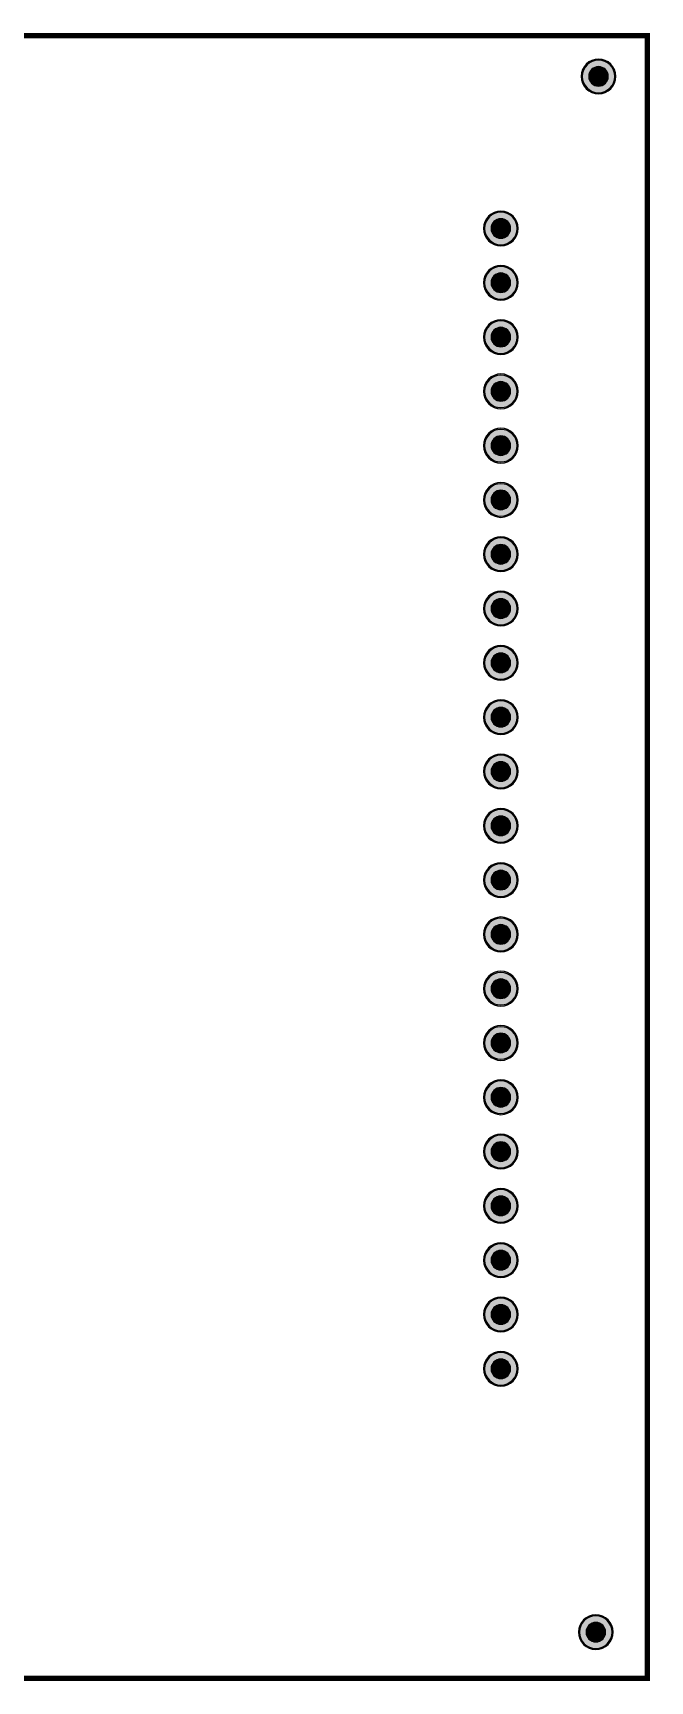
# Model space of a CAD drawing. Header units: millimetres. Extents: x -49.8 to 36.4, y -80.6 to -3.6.
# Drawn here: x 7.6 to 36.4, y -80.6 to -3.6 of the extents above; entities that cross this region are included whole.
import ezdxf

# ---------------------------------------------------------------- set-up
doc = ezdxf.new("R2010")
doc.units = ezdxf.units.MM
doc.header["$MEASUREMENT"] = 0
for name, color, linetype, true_color in [('Board-Outline-Layer', 7, 'Continuous', 0xff00ff), ('Bottom-Layer', 7, 'Continuous', 0x0000ff), ('Bottom-Paste-Mask-Layer', 7, 'Continuous', 0x800000), ('Bottom-Solder-Mask-Layer', 7, 'Continuous', 0xaa00ff), ('Hole-Layer', 7, 'Continuous', 0x222222), ('Multi-Layer', 7, 'Continuous', 0xc0c0c0), ('Top-Layer', 7, 'Continuous', 0xff0000), ('Top-Paste-Mask-Layer', 7, 'Continuous', 0x808080), ('Top-Solder-Mask-Layer', 7, 'Continuous', 0x800080)]:
    doc.layers.add(name, color=color, linetype=linetype, true_color=true_color)

msp = doc.modelspace()

# ---------------------------------------------------------------- hatches: boundary and pattern name
at = {"layer": 'Bottom-Layer'}
for points in [[(33.274, -5.588, 1), (34.798, -5.588, 1)], [(28.702, -12.7, 1), (30.226, -12.7, 1)], [(28.702, -15.24, 1), (30.226, -15.24, 1)], [(28.702, -17.78, 1), (30.226, -17.78, 1)], [(28.702, -20.32, 1), (30.226, -20.32, 1)], [(28.702, -22.86, 1), (30.226, -22.86, 1)], [(28.702, -25.4, 1), (30.226, -25.4, 1)], [(28.702, -27.94, 1), (30.226, -27.94, 1)], [(28.702, -30.48, 1), (30.226, -30.48, 1)], [(28.702, -33.02, 1), (30.226, -33.02, 1)], [(28.702, -35.56, 1), (30.226, -35.56, 1)], [(28.702, -38.1, 1), (30.226, -38.1, 1)], [(28.702, -40.64, 1), (30.226, -40.64, 1)], [(28.702, -43.18, 1), (30.226, -43.18, 1)], [(28.702, -45.72, 1), (30.226, -45.72, 1)], [(28.702, -48.26, 1), (30.226, -48.26, 1)], [(28.702, -50.8, 1), (30.226, -50.8, 1)], [(28.702, -53.34, 1), (30.226, -53.34, 1)], [(28.702, -55.88, 1), (30.226, -55.88, 1)], [(28.702, -58.42, 1), (30.226, -58.42, 1)], [(28.702, -60.96, 1), (30.226, -60.96, 1)], [(28.702, -63.5, 1), (30.226, -63.5, 1)], [(28.702, -66.04, 1), (30.226, -66.04, 1)], [(33.147, -78.359, 1), (34.671, -78.359, 1)]]:
    msp.add_hatch(color=256, dxfattribs=at).paths.add_polyline_path(points)
at = {"layer": 'Bottom-Paste-Mask-Layer'}
for points in [[(33.274, -5.588, 1), (34.798, -5.588, 1)], [(28.702, -12.7, 1), (30.226, -12.7, 1)], [(28.702, -15.24, 1), (30.226, -15.24, 1)], [(28.702, -17.78, 1), (30.226, -17.78, 1)], [(28.702, -20.32, 1), (30.226, -20.32, 1)], [(28.702, -22.86, 1), (30.226, -22.86, 1)], [(28.702, -25.4, 1), (30.226, -25.4, 1)], [(28.702, -27.94, 1), (30.226, -27.94, 1)], [(28.702, -30.48, 1), (30.226, -30.48, 1)], [(28.702, -33.02, 1), (30.226, -33.02, 1)], [(28.702, -35.56, 1), (30.226, -35.56, 1)], [(28.702, -38.1, 1), (30.226, -38.1, 1)], [(28.702, -40.64, 1), (30.226, -40.64, 1)], [(28.702, -43.18, 1), (30.226, -43.18, 1)], [(28.702, -45.72, 1), (30.226, -45.72, 1)], [(28.702, -48.26, 1), (30.226, -48.26, 1)], [(28.702, -50.8, 1), (30.226, -50.8, 1)], [(28.702, -53.34, 1), (30.226, -53.34, 1)], [(28.702, -55.88, 1), (30.226, -55.88, 1)], [(28.702, -58.42, 1), (30.226, -58.42, 1)], [(28.702, -60.96, 1), (30.226, -60.96, 1)], [(28.702, -63.5, 1), (30.226, -63.5, 1)], [(28.702, -66.04, 1), (30.226, -66.04, 1)], [(33.147, -78.359, 1), (34.671, -78.359, 1)]]:
    msp.add_hatch(color=256, dxfattribs=at).paths.add_polyline_path(points)
at = {"layer": 'Bottom-Solder-Mask-Layer'}
for points in [[(33.223, -5.588, 1), (34.849, -5.588, 1)], [(28.651, -12.7, 1), (30.277, -12.7, 1)], [(28.651, -15.24, 1), (30.277, -15.24, 1)], [(28.651, -17.78, 1), (30.277, -17.78, 1)], [(28.651, -20.32, 1), (30.277, -20.32, 1)], [(28.651, -22.86, 1), (30.277, -22.86, 1)], [(28.651, -25.4, 1), (30.277, -25.4, 1)], [(28.651, -27.94, 1), (30.277, -27.94, 1)], [(28.651, -30.48, 1), (30.277, -30.48, 1)], [(28.651, -33.02, 1), (30.277, -33.02, 1)], [(28.651, -35.56, 1), (30.277, -35.56, 1)], [(28.651, -38.1, 1), (30.277, -38.1, 1)], [(28.651, -40.64, 1), (30.277, -40.64, 1)], [(28.651, -43.18, 1), (30.277, -43.18, 1)], [(28.651, -45.72, 1), (30.277, -45.72, 1)], [(28.651, -48.26, 1), (30.277, -48.26, 1)], [(28.651, -50.8, 1), (30.277, -50.8, 1)], [(28.651, -53.34, 1), (30.277, -53.34, 1)], [(28.651, -55.88, 1), (30.277, -55.88, 1)], [(28.651, -58.42, 1), (30.277, -58.42, 1)], [(28.651, -60.96, 1), (30.277, -60.96, 1)], [(28.651, -63.5, 1), (30.277, -63.5, 1)], [(28.651, -66.04, 1), (30.277, -66.04, 1)], [(33.096, -78.359, 1), (34.722, -78.359, 1)]]:
    msp.add_hatch(color=256, dxfattribs=at).paths.add_polyline_path(points)
at = {"layer": 'Hole-Layer'}
for points in [[(33.579, -5.588, 1), (34.493, -5.588, 1)], [(29.007, -12.7, 1), (29.921, -12.7, 1)], [(29.007, -15.24, 1), (29.921, -15.24, 1)], [(29.007, -17.78, 1), (29.921, -17.78, 1)], [(29.007, -20.32, 1), (29.921, -20.32, 1)], [(29.007, -22.86, 1), (29.921, -22.86, 1)], [(29.007, -25.4, 1), (29.921, -25.4, 1)], [(29.007, -27.94, 1), (29.921, -27.94, 1)], [(29.007, -30.48, 1), (29.921, -30.48, 1)], [(29.007, -33.02, 1), (29.921, -33.02, 1)], [(29.007, -35.56, 1), (29.921, -35.56, 1)], [(29.007, -38.1, 1), (29.921, -38.1, 1)], [(29.007, -40.64, 1), (29.921, -40.64, 1)], [(29.007, -43.18, 1), (29.921, -43.18, 1)], [(29.007, -45.72, 1), (29.921, -45.72, 1)], [(29.007, -48.26, 1), (29.921, -48.26, 1)], [(29.007, -50.8, 1), (29.921, -50.8, 1)], [(29.007, -53.34, 1), (29.921, -53.34, 1)], [(29.007, -55.88, 1), (29.921, -55.88, 1)], [(29.007, -58.42, 1), (29.921, -58.42, 1)], [(29.007, -60.96, 1), (29.921, -60.96, 1)], [(29.007, -63.5, 1), (29.921, -63.5, 1)], [(29.007, -66.04, 1), (29.921, -66.04, 1)], [(33.452, -78.359, 1), (34.366, -78.359, 1)]]:
    msp.add_hatch(color=256, dxfattribs=at).paths.add_polyline_path(points)
at = {"layer": 'Multi-Layer'}
for points in [[(33.274, -5.588, 1), (34.798, -5.588, 1)], [(33.274, -5.588, 1), (34.798, -5.588, 1)], [(33.274, -5.588, 1), (34.798, -5.588, 1)], [(28.702, -12.7, 1), (30.226, -12.7, 1)], [(28.702, -12.7, 1), (30.226, -12.7, 1)], [(28.702, -12.7, 1), (30.226, -12.7, 1)], [(28.702, -15.24, 1), (30.226, -15.24, 1)], [(28.702, -15.24, 1), (30.226, -15.24, 1)], [(28.702, -15.24, 1), (30.226, -15.24, 1)], [(28.702, -17.78, 1), (30.226, -17.78, 1)], [(28.702, -17.78, 1), (30.226, -17.78, 1)], [(28.702, -17.78, 1), (30.226, -17.78, 1)], [(28.702, -20.32, 1), (30.226, -20.32, 1)], [(28.702, -20.32, 1), (30.226, -20.32, 1)], [(28.702, -20.32, 1), (30.226, -20.32, 1)], [(28.702, -22.86, 1), (30.226, -22.86, 1)], [(28.702, -22.86, 1), (30.226, -22.86, 1)], [(28.702, -22.86, 1), (30.226, -22.86, 1)], [(28.702, -25.4, 1), (30.226, -25.4, 1)], [(28.702, -25.4, 1), (30.226, -25.4, 1)], [(28.702, -25.4, 1), (30.226, -25.4, 1)], [(28.702, -27.94, 1), (30.226, -27.94, 1)], [(28.702, -27.94, 1), (30.226, -27.94, 1)], [(28.702, -27.94, 1), (30.226, -27.94, 1)], [(28.702, -30.48, 1), (30.226, -30.48, 1)], [(28.702, -30.48, 1), (30.226, -30.48, 1)], [(28.702, -30.48, 1), (30.226, -30.48, 1)], [(28.702, -33.02, 1), (30.226, -33.02, 1)], [(28.702, -33.02, 1), (30.226, -33.02, 1)], [(28.702, -33.02, 1), (30.226, -33.02, 1)], [(28.702, -35.56, 1), (30.226, -35.56, 1)], [(28.702, -35.56, 1), (30.226, -35.56, 1)], [(28.702, -35.56, 1), (30.226, -35.56, 1)], [(28.702, -38.1, 1), (30.226, -38.1, 1)], [(28.702, -38.1, 1), (30.226, -38.1, 1)], [(28.702, -38.1, 1), (30.226, -38.1, 1)], [(28.702, -40.64, 1), (30.226, -40.64, 1)], [(28.702, -40.64, 1), (30.226, -40.64, 1)], [(28.702, -40.64, 1), (30.226, -40.64, 1)], [(28.702, -43.18, 1), (30.226, -43.18, 1)], [(28.702, -43.18, 1), (30.226, -43.18, 1)], [(28.702, -43.18, 1), (30.226, -43.18, 1)], [(28.702, -45.72, 1), (30.226, -45.72, 1)], [(28.702, -45.72, 1), (30.226, -45.72, 1)], [(28.702, -45.72, 1), (30.226, -45.72, 1)], [(28.702, -48.26, 1), (30.226, -48.26, 1)], [(28.702, -48.26, 1), (30.226, -48.26, 1)], [(28.702, -48.26, 1), (30.226, -48.26, 1)], [(28.702, -50.8, 1), (30.226, -50.8, 1)], [(28.702, -50.8, 1), (30.226, -50.8, 1)], [(28.702, -50.8, 1), (30.226, -50.8, 1)], [(28.702, -53.34, 1), (30.226, -53.34, 1)], [(28.702, -53.34, 1), (30.226, -53.34, 1)], [(28.702, -53.34, 1), (30.226, -53.34, 1)], [(28.702, -55.88, 1), (30.226, -55.88, 1)], [(28.702, -55.88, 1), (30.226, -55.88, 1)], [(28.702, -55.88, 1), (30.226, -55.88, 1)], [(28.702, -58.42, 1), (30.226, -58.42, 1)], [(28.702, -58.42, 1), (30.226, -58.42, 1)], [(28.702, -58.42, 1), (30.226, -58.42, 1)], [(28.702, -60.96, 1), (30.226, -60.96, 1)], [(28.702, -60.96, 1), (30.226, -60.96, 1)], [(28.702, -60.96, 1), (30.226, -60.96, 1)], [(28.702, -63.5, 1), (30.226, -63.5, 1)], [(28.702, -63.5, 1), (30.226, -63.5, 1)], [(28.702, -63.5, 1), (30.226, -63.5, 1)], [(28.702, -66.04, 1), (30.226, -66.04, 1)], [(28.702, -66.04, 1), (30.226, -66.04, 1)], [(28.702, -66.04, 1), (30.226, -66.04, 1)], [(33.147, -78.359, 1), (34.671, -78.359, 1)], [(33.147, -78.359, 1), (34.671, -78.359, 1)], [(33.147, -78.359, 1), (34.671, -78.359, 1)]]:
    msp.add_hatch(color=256, dxfattribs=at).paths.add_polyline_path(points)
at = {"layer": 'Top-Layer'}
for points in [[(33.274, -5.588, 1), (34.798, -5.588, 1)], [(28.702, -12.7, 1), (30.226, -12.7, 1)], [(28.702, -15.24, 1), (30.226, -15.24, 1)], [(28.702, -17.78, 1), (30.226, -17.78, 1)], [(28.702, -20.32, 1), (30.226, -20.32, 1)], [(28.702, -22.86, 1), (30.226, -22.86, 1)], [(28.702, -25.4, 1), (30.226, -25.4, 1)], [(28.702, -27.94, 1), (30.226, -27.94, 1)], [(28.702, -30.48, 1), (30.226, -30.48, 1)], [(28.702, -33.02, 1), (30.226, -33.02, 1)], [(28.702, -35.56, 1), (30.226, -35.56, 1)], [(28.702, -38.1, 1), (30.226, -38.1, 1)], [(28.702, -40.64, 1), (30.226, -40.64, 1)], [(28.702, -43.18, 1), (30.226, -43.18, 1)], [(28.702, -45.72, 1), (30.226, -45.72, 1)], [(28.702, -48.26, 1), (30.226, -48.26, 1)], [(28.702, -50.8, 1), (30.226, -50.8, 1)], [(28.702, -53.34, 1), (30.226, -53.34, 1)], [(28.702, -55.88, 1), (30.226, -55.88, 1)], [(28.702, -58.42, 1), (30.226, -58.42, 1)], [(28.702, -60.96, 1), (30.226, -60.96, 1)], [(28.702, -63.5, 1), (30.226, -63.5, 1)], [(28.702, -66.04, 1), (30.226, -66.04, 1)], [(33.147, -78.359, 1), (34.671, -78.359, 1)]]:
    msp.add_hatch(color=256, dxfattribs=at).paths.add_polyline_path(points)
at = {"layer": 'Top-Paste-Mask-Layer'}
for points in [[(33.274, -5.588, 1), (34.798, -5.588, 1)], [(28.702, -12.7, 1), (30.226, -12.7, 1)], [(28.702, -15.24, 1), (30.226, -15.24, 1)], [(28.702, -17.78, 1), (30.226, -17.78, 1)], [(28.702, -20.32, 1), (30.226, -20.32, 1)], [(28.702, -22.86, 1), (30.226, -22.86, 1)], [(28.702, -25.4, 1), (30.226, -25.4, 1)], [(28.702, -27.94, 1), (30.226, -27.94, 1)], [(28.702, -30.48, 1), (30.226, -30.48, 1)], [(28.702, -33.02, 1), (30.226, -33.02, 1)], [(28.702, -35.56, 1), (30.226, -35.56, 1)], [(28.702, -38.1, 1), (30.226, -38.1, 1)], [(28.702, -40.64, 1), (30.226, -40.64, 1)], [(28.702, -43.18, 1), (30.226, -43.18, 1)], [(28.702, -45.72, 1), (30.226, -45.72, 1)], [(28.702, -48.26, 1), (30.226, -48.26, 1)], [(28.702, -50.8, 1), (30.226, -50.8, 1)], [(28.702, -53.34, 1), (30.226, -53.34, 1)], [(28.702, -55.88, 1), (30.226, -55.88, 1)], [(28.702, -58.42, 1), (30.226, -58.42, 1)], [(28.702, -60.96, 1), (30.226, -60.96, 1)], [(28.702, -63.5, 1), (30.226, -63.5, 1)], [(28.702, -66.04, 1), (30.226, -66.04, 1)], [(33.147, -78.359, 1), (34.671, -78.359, 1)]]:
    msp.add_hatch(color=256, dxfattribs=at).paths.add_polyline_path(points)
at = {"layer": 'Top-Solder-Mask-Layer'}
for points in [[(33.223, -5.588, 1), (34.849, -5.588, 1)], [(28.651, -12.7, 1), (30.277, -12.7, 1)], [(28.651, -15.24, 1), (30.277, -15.24, 1)], [(28.651, -17.78, 1), (30.277, -17.78, 1)], [(28.651, -20.32, 1), (30.277, -20.32, 1)], [(28.651, -22.86, 1), (30.277, -22.86, 1)], [(28.651, -25.4, 1), (30.277, -25.4, 1)], [(28.651, -27.94, 1), (30.277, -27.94, 1)], [(28.651, -30.48, 1), (30.277, -30.48, 1)], [(28.651, -33.02, 1), (30.277, -33.02, 1)], [(28.651, -35.56, 1), (30.277, -35.56, 1)], [(28.651, -38.1, 1), (30.277, -38.1, 1)], [(28.651, -40.64, 1), (30.277, -40.64, 1)], [(28.651, -43.18, 1), (30.277, -43.18, 1)], [(28.651, -45.72, 1), (30.277, -45.72, 1)], [(28.651, -48.26, 1), (30.277, -48.26, 1)], [(28.651, -50.8, 1), (30.277, -50.8, 1)], [(28.651, -53.34, 1), (30.277, -53.34, 1)], [(28.651, -55.88, 1), (30.277, -55.88, 1)], [(28.651, -58.42, 1), (30.277, -58.42, 1)], [(28.651, -60.96, 1), (30.277, -60.96, 1)], [(28.651, -63.5, 1), (30.277, -63.5, 1)], [(28.651, -66.04, 1), (30.277, -66.04, 1)], [(33.096, -78.359, 1), (34.722, -78.359, 1)]]:
    msp.add_hatch(color=256, dxfattribs=at).paths.add_polyline_path(points)

# ---------------------------------------------------------------- linework, layer by layer
at = {"layer": 'Board-Outline-Layer', "const_width": 0.254}
msp.add_lwpolyline([(-49.657, -80.518), (-49.657, -3.683), (36.322, -3.683), (36.322, -80.518)], close=True, dxfattribs=at)
at = {"layer": 'Bottom-Layer'}
for points in [[(33.274, -5.588, 1), (34.798, -5.588, 1)], [(28.702, -12.7, 1), (30.226, -12.7, 1)], [(28.702, -15.24, 1), (30.226, -15.24, 1)], [(28.702, -17.78, 1), (30.226, -17.78, 1)], [(28.702, -20.32, 1), (30.226, -20.32, 1)], [(28.702, -22.86, 1), (30.226, -22.86, 1)], [(28.702, -25.4, 1), (30.226, -25.4, 1)], [(28.702, -27.94, 1), (30.226, -27.94, 1)], [(28.702, -30.48, 1), (30.226, -30.48, 1)], [(28.702, -33.02, 1), (30.226, -33.02, 1)], [(28.702, -35.56, 1), (30.226, -35.56, 1)], [(28.702, -38.1, 1), (30.226, -38.1, 1)], [(28.702, -40.64, 1), (30.226, -40.64, 1)], [(28.702, -43.18, 1), (30.226, -43.18, 1)], [(28.702, -45.72, 1), (30.226, -45.72, 1)], [(28.702, -48.26, 1), (30.226, -48.26, 1)], [(28.702, -50.8, 1), (30.226, -50.8, 1)], [(28.702, -53.34, 1), (30.226, -53.34, 1)], [(28.702, -55.88, 1), (30.226, -55.88, 1)], [(28.702, -58.42, 1), (30.226, -58.42, 1)], [(28.702, -60.96, 1), (30.226, -60.96, 1)], [(28.702, -63.5, 1), (30.226, -63.5, 1)], [(28.702, -66.04, 1), (30.226, -66.04, 1)], [(33.147, -78.359, 1), (34.671, -78.359, 1)]]:
    msp.add_lwpolyline(points, format="xyb", close=True, dxfattribs=at)
at = {"layer": 'Bottom-Paste-Mask-Layer'}
for points in [[(33.274, -5.588, 1), (34.798, -5.588, 1)], [(28.702, -12.7, 1), (30.226, -12.7, 1)], [(28.702, -15.24, 1), (30.226, -15.24, 1)], [(28.702, -17.78, 1), (30.226, -17.78, 1)], [(28.702, -20.32, 1), (30.226, -20.32, 1)], [(28.702, -22.86, 1), (30.226, -22.86, 1)], [(28.702, -25.4, 1), (30.226, -25.4, 1)], [(28.702, -27.94, 1), (30.226, -27.94, 1)], [(28.702, -30.48, 1), (30.226, -30.48, 1)], [(28.702, -33.02, 1), (30.226, -33.02, 1)], [(28.702, -35.56, 1), (30.226, -35.56, 1)], [(28.702, -38.1, 1), (30.226, -38.1, 1)], [(28.702, -40.64, 1), (30.226, -40.64, 1)], [(28.702, -43.18, 1), (30.226, -43.18, 1)], [(28.702, -45.72, 1), (30.226, -45.72, 1)], [(28.702, -48.26, 1), (30.226, -48.26, 1)], [(28.702, -50.8, 1), (30.226, -50.8, 1)], [(28.702, -53.34, 1), (30.226, -53.34, 1)], [(28.702, -55.88, 1), (30.226, -55.88, 1)], [(28.702, -58.42, 1), (30.226, -58.42, 1)], [(28.702, -60.96, 1), (30.226, -60.96, 1)], [(28.702, -63.5, 1), (30.226, -63.5, 1)], [(28.702, -66.04, 1), (30.226, -66.04, 1)], [(33.147, -78.359, 1), (34.671, -78.359, 1)]]:
    msp.add_lwpolyline(points, format="xyb", close=True, dxfattribs=at)
at = {"layer": 'Bottom-Solder-Mask-Layer'}
for points in [[(33.223, -5.588, 1), (34.849, -5.588), (34.849, -5.588, 1), (33.223, -5.588)], [(33.096, -78.359, 1), (34.722, -78.359), (34.722, -78.359, 1), (33.096, -78.359)]]:
    msp.add_lwpolyline(points, format="xyb", dxfattribs=at)
for points in [[(28.651, -12.7, 1), (30.277, -12.7, 1)], [(28.651, -15.24, 1), (30.277, -15.24, 1)], [(28.651, -17.78, 1), (30.277, -17.78, 1)], [(28.651, -20.32, 1), (30.277, -20.32, 1)], [(28.651, -22.86, 1), (30.277, -22.86, 1)], [(28.651, -25.4, 1), (30.277, -25.4, 1)], [(28.651, -27.94, 1), (30.277, -27.94, 1)], [(28.651, -30.48, 1), (30.277, -30.48, 1)], [(28.651, -33.02, 1), (30.277, -33.02, 1)], [(28.651, -35.56, 1), (30.277, -35.56, 1)], [(28.651, -38.1, 1), (30.277, -38.1, 1)], [(28.651, -40.64, 1), (30.277, -40.64, 1)], [(28.651, -43.18, 1), (30.277, -43.18, 1)], [(28.651, -45.72, 1), (30.277, -45.72, 1)], [(28.651, -48.26, 1), (30.277, -48.26, 1)], [(28.651, -50.8, 1), (30.277, -50.8, 1)], [(28.651, -53.34, 1), (30.277, -53.34, 1)], [(28.651, -55.88, 1), (30.277, -55.88, 1)], [(28.651, -58.42, 1), (30.277, -58.42, 1)], [(28.651, -60.96, 1), (30.277, -60.96, 1)], [(28.651, -63.5, 1), (30.277, -63.5, 1)], [(28.651, -66.04, 1), (30.277, -66.04, 1)]]:
    msp.add_lwpolyline(points, format="xyb", close=True, dxfattribs=at)
at = {"layer": 'Hole-Layer'}
for points in [[(33.579, -5.588, 1), (34.493, -5.588, 1)], [(33.452, -78.359, 1), (34.366, -78.359, 1)]]:
    msp.add_lwpolyline(points, format="xyb", close=True, dxfattribs=at)
for points in [[(29.007, -12.7, 1), (29.921, -12.7), (29.921, -12.7, 1), (29.007, -12.7)], [(29.007, -15.24, 1), (29.921, -15.24), (29.921, -15.24, 1), (29.007, -15.24)], [(29.007, -17.78, 1), (29.921, -17.78), (29.921, -17.78, 1), (29.007, -17.78)], [(29.007, -20.32, 1), (29.921, -20.32), (29.921, -20.32, 1), (29.007, -20.32)], [(29.007, -22.86, 1), (29.921, -22.86), (29.921, -22.86, 1), (29.007, -22.86)], [(29.007, -25.4, 1), (29.921, -25.4), (29.921, -25.4, 1), (29.007, -25.4)], [(29.007, -27.94, 1), (29.921, -27.94), (29.921, -27.94, 1), (29.007, -27.94)], [(29.007, -30.48, 1), (29.921, -30.48), (29.921, -30.48, 1), (29.007, -30.48)], [(29.007, -33.02, 1), (29.921, -33.02), (29.921, -33.02, 1), (29.007, -33.02)], [(29.007, -35.56, 1), (29.921, -35.56), (29.921, -35.56, 1), (29.007, -35.56)], [(29.007, -38.1, 1), (29.921, -38.1), (29.921, -38.1, 1), (29.007, -38.1)], [(29.007, -40.64, 1), (29.921, -40.64), (29.921, -40.64, 1), (29.007, -40.64)], [(29.007, -43.18, 1), (29.921, -43.18), (29.921, -43.18, 1), (29.007, -43.18)], [(29.007, -45.72, 1), (29.921, -45.72), (29.921, -45.72, 1), (29.007, -45.72)], [(29.007, -48.26, 1), (29.921, -48.26), (29.921, -48.26, 1), (29.007, -48.26)], [(29.007, -50.8, 1), (29.921, -50.8), (29.921, -50.8, 1), (29.007, -50.8)], [(29.007, -53.34, 1), (29.921, -53.34), (29.921, -53.34, 1), (29.007, -53.34)], [(29.007, -55.88, 1), (29.921, -55.88), (29.921, -55.88, 1), (29.007, -55.88)], [(29.007, -58.42, 1), (29.921, -58.42), (29.921, -58.42, 1), (29.007, -58.42)], [(29.007, -60.96, 1), (29.921, -60.96), (29.921, -60.96, 1), (29.007, -60.96)], [(29.007, -63.5, 1), (29.921, -63.5), (29.921, -63.5, 1), (29.007, -63.5)], [(29.007, -66.04, 1), (29.921, -66.04), (29.921, -66.04, 1), (29.007, -66.04)]]:
    msp.add_lwpolyline(points, format="xyb", dxfattribs=at)
at = {"layer": 'Multi-Layer'}
for points in [[(33.274, -5.588, 1), (34.798, -5.588, 1)], [(33.274, -5.588, 1), (34.798, -5.588, 1)], [(33.274, -5.588, 1), (34.798, -5.588, 1)], [(28.702, -12.7, 1), (30.226, -12.7, 1)], [(28.702, -12.7, 1), (30.226, -12.7, 1)], [(28.702, -12.7, 1), (30.226, -12.7, 1)], [(28.702, -15.24, 1), (30.226, -15.24, 1)], [(28.702, -15.24, 1), (30.226, -15.24, 1)], [(28.702, -15.24, 1), (30.226, -15.24, 1)], [(28.702, -17.78, 1), (30.226, -17.78, 1)], [(28.702, -17.78, 1), (30.226, -17.78, 1)], [(28.702, -17.78, 1), (30.226, -17.78, 1)], [(28.702, -20.32, 1), (30.226, -20.32, 1)], [(28.702, -20.32, 1), (30.226, -20.32, 1)], [(28.702, -20.32, 1), (30.226, -20.32, 1)], [(28.702, -22.86, 1), (30.226, -22.86, 1)], [(28.702, -22.86, 1), (30.226, -22.86, 1)], [(28.702, -22.86, 1), (30.226, -22.86, 1)], [(28.702, -25.4, 1), (30.226, -25.4, 1)], [(28.702, -25.4, 1), (30.226, -25.4, 1)], [(28.702, -25.4, 1), (30.226, -25.4, 1)], [(28.702, -27.94, 1), (30.226, -27.94, 1)], [(28.702, -27.94, 1), (30.226, -27.94, 1)], [(28.702, -27.94, 1), (30.226, -27.94, 1)], [(28.702, -30.48, 1), (30.226, -30.48, 1)], [(28.702, -30.48, 1), (30.226, -30.48, 1)], [(28.702, -30.48, 1), (30.226, -30.48, 1)], [(28.702, -33.02, 1), (30.226, -33.02, 1)], [(28.702, -33.02, 1), (30.226, -33.02, 1)], [(28.702, -33.02, 1), (30.226, -33.02, 1)], [(28.702, -35.56, 1), (30.226, -35.56, 1)], [(28.702, -35.56, 1), (30.226, -35.56, 1)], [(28.702, -35.56, 1), (30.226, -35.56, 1)], [(28.702, -38.1, 1), (30.226, -38.1, 1)], [(28.702, -38.1, 1), (30.226, -38.1, 1)], [(28.702, -38.1, 1), (30.226, -38.1, 1)], [(28.702, -40.64, 1), (30.226, -40.64, 1)], [(28.702, -40.64, 1), (30.226, -40.64, 1)], [(28.702, -40.64, 1), (30.226, -40.64, 1)], [(28.702, -43.18, 1), (30.226, -43.18, 1)], [(28.702, -43.18, 1), (30.226, -43.18, 1)], [(28.702, -43.18, 1), (30.226, -43.18, 1)], [(28.702, -45.72, 1), (30.226, -45.72, 1)], [(28.702, -45.72, 1), (30.226, -45.72, 1)], [(28.702, -45.72, 1), (30.226, -45.72, 1)], [(28.702, -48.26, 1), (30.226, -48.26, 1)], [(28.702, -48.26, 1), (30.226, -48.26, 1)], [(28.702, -48.26, 1), (30.226, -48.26, 1)], [(28.702, -50.8, 1), (30.226, -50.8, 1)], [(28.702, -50.8, 1), (30.226, -50.8, 1)], [(28.702, -50.8, 1), (30.226, -50.8, 1)], [(28.702, -53.34, 1), (30.226, -53.34, 1)], [(28.702, -53.34, 1), (30.226, -53.34, 1)], [(28.702, -53.34, 1), (30.226, -53.34, 1)], [(28.702, -55.88, 1), (30.226, -55.88, 1)], [(28.702, -55.88, 1), (30.226, -55.88, 1)], [(28.702, -55.88, 1), (30.226, -55.88, 1)], [(28.702, -58.42, 1), (30.226, -58.42, 1)], [(28.702, -58.42, 1), (30.226, -58.42, 1)], [(28.702, -58.42, 1), (30.226, -58.42, 1)], [(28.702, -60.96, 1), (30.226, -60.96, 1)], [(28.702, -60.96, 1), (30.226, -60.96, 1)], [(28.702, -60.96, 1), (30.226, -60.96, 1)], [(28.702, -63.5, 1), (30.226, -63.5, 1)], [(28.702, -63.5, 1), (30.226, -63.5, 1)], [(28.702, -63.5, 1), (30.226, -63.5, 1)], [(28.702, -66.04, 1), (30.226, -66.04, 1)], [(28.702, -66.04, 1), (30.226, -66.04, 1)], [(28.702, -66.04, 1), (30.226, -66.04, 1)], [(33.147, -78.359, 1), (34.671, -78.359, 1)], [(33.147, -78.359, 1), (34.671, -78.359, 1)], [(33.147, -78.359, 1), (34.671, -78.359, 1)]]:
    msp.add_lwpolyline(points, format="xyb", close=True, dxfattribs=at)
at = {"layer": 'Top-Layer'}
for points in [[(33.274, -5.588, 1), (34.798, -5.588, 1)], [(28.702, -12.7, 1), (30.226, -12.7, 1)], [(28.702, -15.24, 1), (30.226, -15.24, 1)], [(28.702, -17.78, 1), (30.226, -17.78, 1)], [(28.702, -20.32, 1), (30.226, -20.32, 1)], [(28.702, -22.86, 1), (30.226, -22.86, 1)], [(28.702, -25.4, 1), (30.226, -25.4, 1)], [(28.702, -27.94, 1), (30.226, -27.94, 1)], [(28.702, -30.48, 1), (30.226, -30.48, 1)], [(28.702, -33.02, 1), (30.226, -33.02, 1)], [(28.702, -35.56, 1), (30.226, -35.56, 1)], [(28.702, -38.1, 1), (30.226, -38.1, 1)], [(28.702, -40.64, 1), (30.226, -40.64, 1)], [(28.702, -43.18, 1), (30.226, -43.18, 1)], [(28.702, -45.72, 1), (30.226, -45.72, 1)], [(28.702, -48.26, 1), (30.226, -48.26, 1)], [(28.702, -50.8, 1), (30.226, -50.8, 1)], [(28.702, -53.34, 1), (30.226, -53.34, 1)], [(28.702, -55.88, 1), (30.226, -55.88, 1)], [(28.702, -58.42, 1), (30.226, -58.42, 1)], [(28.702, -60.96, 1), (30.226, -60.96, 1)], [(28.702, -63.5, 1), (30.226, -63.5, 1)], [(28.702, -66.04, 1), (30.226, -66.04, 1)], [(33.147, -78.359, 1), (34.671, -78.359, 1)]]:
    msp.add_lwpolyline(points, format="xyb", close=True, dxfattribs=at)
at = {"layer": 'Top-Paste-Mask-Layer'}
for points in [[(33.274, -5.588, 1), (34.798, -5.588, 1)], [(28.702, -12.7, 1), (30.226, -12.7, 1)], [(28.702, -15.24, 1), (30.226, -15.24, 1)], [(28.702, -17.78, 1), (30.226, -17.78, 1)], [(28.702, -20.32, 1), (30.226, -20.32, 1)], [(28.702, -22.86, 1), (30.226, -22.86, 1)], [(28.702, -25.4, 1), (30.226, -25.4, 1)], [(28.702, -27.94, 1), (30.226, -27.94, 1)], [(28.702, -30.48, 1), (30.226, -30.48, 1)], [(28.702, -33.02, 1), (30.226, -33.02, 1)], [(28.702, -35.56, 1), (30.226, -35.56, 1)], [(28.702, -38.1, 1), (30.226, -38.1, 1)], [(28.702, -40.64, 1), (30.226, -40.64, 1)], [(28.702, -43.18, 1), (30.226, -43.18, 1)], [(28.702, -45.72, 1), (30.226, -45.72, 1)], [(28.702, -48.26, 1), (30.226, -48.26, 1)], [(28.702, -50.8, 1), (30.226, -50.8, 1)], [(28.702, -53.34, 1), (30.226, -53.34, 1)], [(28.702, -55.88, 1), (30.226, -55.88, 1)], [(28.702, -58.42, 1), (30.226, -58.42, 1)], [(28.702, -60.96, 1), (30.226, -60.96, 1)], [(28.702, -63.5, 1), (30.226, -63.5, 1)], [(28.702, -66.04, 1), (30.226, -66.04, 1)], [(33.147, -78.359, 1), (34.671, -78.359, 1)]]:
    msp.add_lwpolyline(points, format="xyb", close=True, dxfattribs=at)
at = {"layer": 'Top-Solder-Mask-Layer'}
for points in [[(33.223, -5.588, 1), (34.849, -5.588), (34.849, -5.588, 1), (33.223, -5.588)], [(33.096, -78.359, 1), (34.722, -78.359), (34.722, -78.359, 1), (33.096, -78.359)]]:
    msp.add_lwpolyline(points, format="xyb", dxfattribs=at)
for points in [[(28.651, -12.7, 1), (30.277, -12.7, 1)], [(28.651, -15.24, 1), (30.277, -15.24, 1)], [(28.651, -17.78, 1), (30.277, -17.78, 1)], [(28.651, -20.32, 1), (30.277, -20.32, 1)], [(28.651, -22.86, 1), (30.277, -22.86, 1)], [(28.651, -25.4, 1), (30.277, -25.4, 1)], [(28.651, -27.94, 1), (30.277, -27.94, 1)], [(28.651, -30.48, 1), (30.277, -30.48, 1)], [(28.651, -33.02, 1), (30.277, -33.02, 1)], [(28.651, -35.56, 1), (30.277, -35.56, 1)], [(28.651, -38.1, 1), (30.277, -38.1, 1)], [(28.651, -40.64, 1), (30.277, -40.64, 1)], [(28.651, -43.18, 1), (30.277, -43.18, 1)], [(28.651, -45.72, 1), (30.277, -45.72, 1)], [(28.651, -48.26, 1), (30.277, -48.26, 1)], [(28.651, -50.8, 1), (30.277, -50.8, 1)], [(28.651, -53.34, 1), (30.277, -53.34, 1)], [(28.651, -55.88, 1), (30.277, -55.88, 1)], [(28.651, -58.42, 1), (30.277, -58.42, 1)], [(28.651, -60.96, 1), (30.277, -60.96, 1)], [(28.651, -63.5, 1), (30.277, -63.5, 1)], [(28.651, -66.04, 1), (30.277, -66.04, 1)]]:
    msp.add_lwpolyline(points, format="xyb", close=True, dxfattribs=at)

doc.saveas('drawing.dxf')
